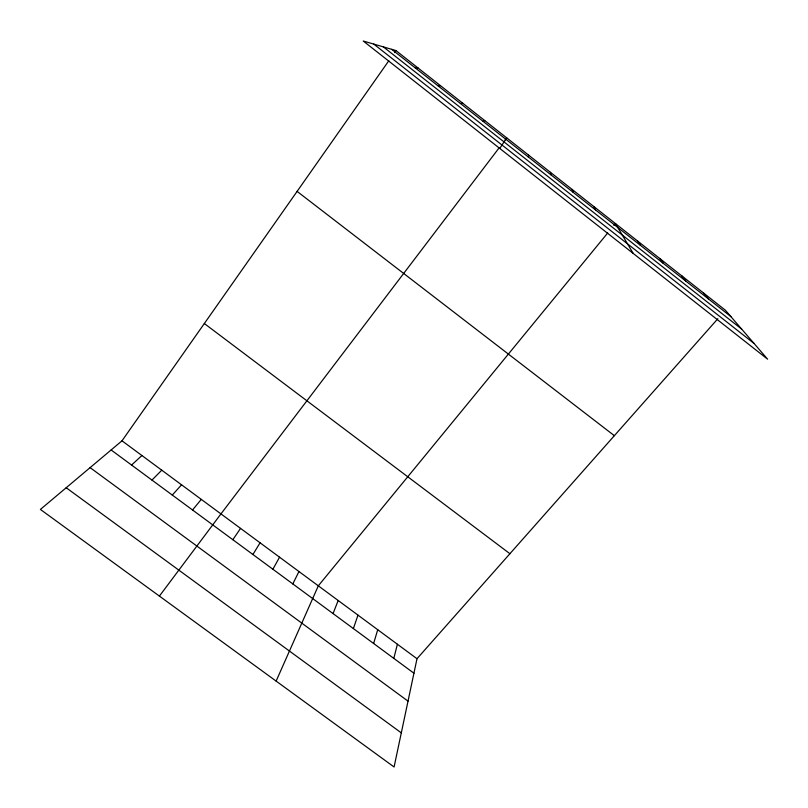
<?xml version="1.0" encoding="UTF-8"?>
<svg xmlns="http://www.w3.org/2000/svg" width="808" height="808" viewBox="0 0 808 808"><rect width="100%" height="100%" fill="white"/><g stroke="black" fill="none" stroke-linecap="round" stroke-linejoin="round"><path stroke-width="1.21" d="M528.361 157.015L528.614 155.126M717.857 318.706L416.999 658.722L394.082 766.984L40.4 509.434L121.998 440.815L388.82 60.752M393.819 658.389L397.395 644.239M373.639 643.501L377.72 629.705M353.379 628.574L357.984 615.13M333.058 613.595L338.178 600.506M276.134 681.094L318.312 585.83L607.707 232.977M292.809 583.921L298.96 571.539M272.892 569.236L279.548 557.197M252.904 554.5L260.075 542.814M499.758 148.43L506.707 137.865L505.222 139.824M232.845 539.714L240.542 528.381M394.536 52.611L395.96 50.581L725.372 310.211L767.6 359.176L363.236 41.016L395.96 50.581M159.408 596.092L220.948 513.908L499.273 147.652M613.888 225.432L615.433 223.553L633.209 253.439M192.536 510L201.283 499.384M172.286 495.062L181.558 484.81M151.965 480.083L161.762 470.195M131.573 465.044L141.915 455.53M483.164 121.402L484.729 120.533M460.429 103.485L462.661 103.141M437.613 85.507L440.511 85.688M414.706 67.458L418.271 68.165M66.195 487.739L401.303 732.866M90.112 467.63L408.02 701.142M111.12 449.965L413.938 673.215M121.998 440.815L416.999 658.722M204.333 323.533L509.919 553.722M297.102 191.395L614.353 435.684M383.396 46.904L741.643 329.078M373.791 44.097L754.046 343.451M391.708 49.339L730.897 316.605M703.556 293.011L708.444 298.909M681.649 275.74L685.901 281.154M659.661 258.409L663.267 263.317M637.583 241.016L640.552 245.42M593.85 206.545L595.526 209.939M572.185 189.466L573.226 192.365M550.44 172.326L550.834 174.73"/></g></svg>
